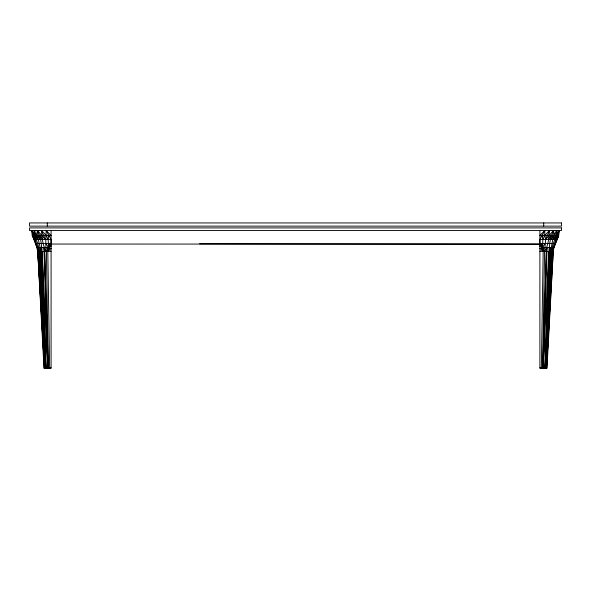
<?xml version="1.0" encoding="UTF-8"?>
<svg xmlns="http://www.w3.org/2000/svg" width="591" height="591" viewBox="0 0 591 591"><rect width="100%" height="100%" fill="white"/><g stroke="black" fill="none" stroke-linecap="round" stroke-linejoin="round"><path stroke-width="0.89" d="M48.647 235.706L48.152 239.481L48.403 243.426L49.939 245.029L51.085 243.765L51.085 368.038L49.644 368.06L47.775 250.207L49.023 246.203L51.085 244.046L51.085 239.481L46.15 230.579C46.017 237.693 45.293 244.482 46.393 251.64L48.322 368.06L51.085 367.979L50.427 368.045L44 368.06L37.758 251.64L35.888 243.418L32.904 235.336L32.032 230.497L32.261 235.329L36.945 247.422L48.388 247.452L51.085 248.538L47.775 250.207L46.393 251.64C42.648 245.494 41.939 237.737 41.547 230.579L32.01 230.571L32.424 235.329L34.455 239.481L51.085 239.481M49.939 245.029L51.085 246.026L48.388 247.452L48.403 243.426L51.085 244.046L539.893 244.113L539.901 239.554M545.53 368.038L546.978 368.06L553.22 251.64C553.863 244.282 558.148 237.877 558.96 230.571L549.431 230.579L544.762 235.336L545.663 239.481L544.584 251.64L542.656 368.06L539.893 367.979L540.551 368.045L546.572 368.06L553.22 251.64L539.893 251.352L543.203 250.207L544.584 251.64C548.33 245.494 549.039 237.737 549.431 230.579L545.663 239.481L539.893 239.481L544.828 230.579L544.762 235.336M558.717 235.41L554.033 247.422L553.405 247.489L553.398 250.192L552.792 251.64L546.276 368.06L550.406 251.64L552.821 239.481L556.412 230.579L557.283 235.336L552.009 251.64L546.276 368.06L551.78 251.64C551.573 244.172 556.899 237.966 556.412 230.579M51.085 244.046L51.085 230.579M539.893 230.579L539.893 244.046L541.954 246.203L543.203 250.207L541.334 368.06L539.893 368.038L539.893 243.765M539.893 244.113L199.573 243.787M550.406 251.64L545.005 368.06L540.617 367.971L543.292 368.06L546.35 251.64L547.081 247.489L543.292 368.06L540.255 367.971M542.656 368.06L546.35 251.64M549.135 247.489L545.005 368.06L549.6 251.64C548.899 244.556 550.494 237.094 553.375 230.579L554.823 235.336M543.292 368.06L548.714 251.64M557.283 235.336L558.074 235.336L558.31 230.579L557.283 235.336L539.893 235.336L544.828 230.579M558.99 230.719L558.717 235.329L558.074 235.336M543.203 250.207L539.893 248.538L542.59 247.452L542.826 239.481L542.331 235.706M549.305 235.336L553.375 230.579L552.821 239.481L556.101 235.698M552.009 251.64L552.341 247.489L553.405 247.489L553.678 248.789M558.96 230.571L558.554 235.329L556.515 239.481L545.663 239.481L549.246 235.698M554.033 247.422L554.395 243.418L555.326 243.418L554.424 246.166M42.264 251.64L45.972 368.06L41.377 251.64C42.079 244.556 40.483 237.094 37.602 230.579L36.154 235.336C38.947 240.301 40.025 246.004 40.572 251.64L45.972 368.06L50.361 367.971L47.686 368.06L41.843 247.489M553.405 247.489L552.792 251.64L546.572 368.06L540.92 367.971L546.187 368.045M40.572 251.64L44.702 368.06L38.969 251.64L33.694 235.336L34.566 230.579L36.154 235.336L51.085 235.336L46.15 230.579M37.299 248.789L37.573 247.489L44.702 368.06L39.198 251.64C39.405 244.172 34.079 237.966 34.566 230.579M35.859 243.957L36.162 245.006L34.219 239.399M542.568 243.426L541.954 246.203L539.893 246.026L542.568 243.426L539.893 244.046L541.038 245.029M549.6 251.64L550.908 247.489M555.156 244.179L558.613 235.772M556.796 239.621L558.628 235.839M542.826 239.481L544.732 235.706M46.393 251.64L47.974 248.804L51.085 248.538M555.754 239.481L557.97 235.698L558.606 235.698L556.774 239.473M550.746 239.481L553.124 235.698M539.893 246.026L542.59 247.452L545.168 243.426L554.395 243.418M554.513 239.481L557.18 235.698L557.97 235.698M548.33 239.481L551.285 235.698M539.893 248.538L543.003 248.804L544.806 247.489L552.341 247.489M51.085 246.026L49.023 246.203L48.403 243.426M47.775 250.207L51.085 251.352L37.758 251.64L44.406 368.06L45.448 368.038M48.322 368.06L44.628 251.64L43.897 247.489L47.686 368.06L50.723 367.971M44 368.06L50.058 367.971L44.406 368.06L38.186 251.64L37.58 250.192L37.573 247.489M44.79 368.045L50.058 367.971M51.085 235.706L32.372 235.698L32.283 235.255M539.893 235.706L557.18 235.698M36.553 246.166L35.888 243.418L51.085 243.426M539.893 243.426L545.168 243.426M32.261 235.329L36.154 235.336M540.92 367.971L546.978 368.06M542.59 247.452L544.806 247.489M46.172 247.489L47.974 248.804M46.216 235.336L41.547 230.579L45.315 239.481L41.732 235.698M34.876 235.698L38.149 239.481L37.602 230.579L41.673 235.336M39.693 235.698L42.648 239.481M33.798 235.698L36.465 239.481M45.81 243.426L48.388 247.452M37.854 235.698L40.232 239.481M33.007 235.698L35.224 239.481M543.003 248.804L544.584 251.64M46.246 235.706L48.152 239.481M40.07 247.489L41.377 251.64M33.694 235.336L32.66 230.579L32.904 235.336M36.583 243.418L36.945 247.422M38.637 247.489L38.969 251.64M44.628 251.64L47.686 368.06M543.72 222.94L543.72 226.131M47.28 222.94L47.28 226.131M561.45 222.94L29.55 222.94L29.55 226.131L561.45 226.131L561.45 222.94M561.443 227.904L29.557 227.904L29.557 230.564L561.443 230.564L561.443 227.904M34.455 239.481L32.387 235.617L34.455 239.481"/></g></svg>
